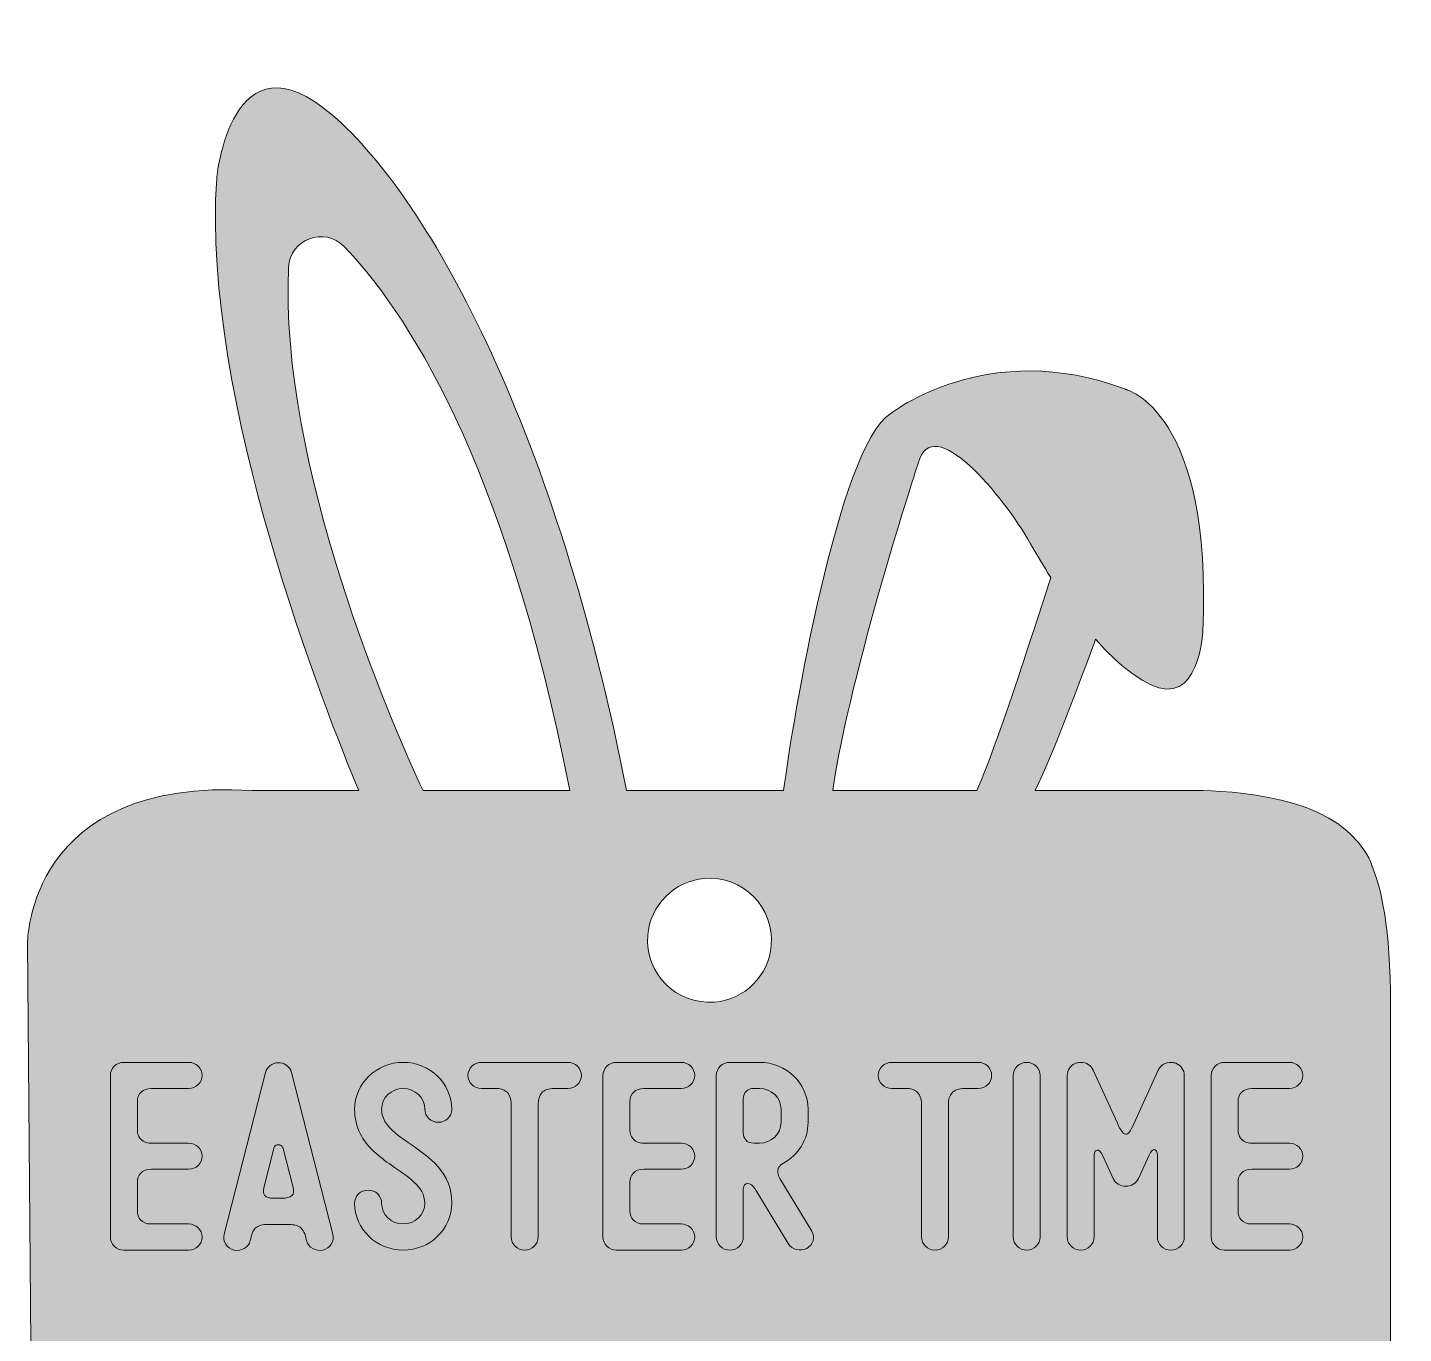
# Model space of a CAD drawing. Extents: x 275 to 738, y -947 to -37.
# Drawn here: x 275.5 to 737.6, y -475.2 to -36.6 of the extents above; entities that cross this region are included whole.
import ezdxf

# ---------------------------------------------------------------- set-up
doc = ezdxf.new("R2010")
doc.units = 0
doc.header["$MEASUREMENT"] = 0
doc.layers.add('Layer 1', color=7, linetype='Continuous', lineweight=0)

# ---------------------------------------------------------------- blocks, each defined once
blk = doc.blocks.new('Block_2')
at = {"layer": 'Layer 1', "true_color": 0xffdab2, "transparency": 33554687}
h = blk.add_hatch(color=41, dxfattribs=at)
h.dxf.hatch_style = 2
edge = h.paths.add_edge_path()
edge.add_spline(control_points=[(574.59, -182.87), (579.31, -165.17), (602.91, -193.49), (612.34, -210), (614.38, -213.56), (616.63, -217.4), (619.09, -221.31), (619.09, -221.31), (619.09, -221.32), (619.09, -221.32), (618.24, -224), (601.55, -276.75), (594.28, -292.9), (594.28, -292.9), (545.89, -292.9), (545.89, -292.9), (551.88, -252.12), (574.59, -182.87), (574.59, -182.87)], knot_values=[0, 0, 0, 0, 1, 1, 1, 2, 2, 2, 3, 3, 3, 4, 4, 4, 5, 5, 5, 6, 6, 6, 6], degree=3, periodic=0)
edge = h.paths.add_edge_path()
edge.add_spline(control_points=[(525.26, -344.87), (524.46, -354.96), (516.28, -363.14), (506.19, -363.94), (493.36, -364.94), (482.73, -354.32), (483.75, -341.49), (484.54, -331.39), (492.71, -323.22), (502.81, -322.41), (515.65, -321.41), (526.28, -332.04), (525.26, -344.87)], knot_values=[0, 0, 0, 0, 1, 1, 1, 2, 2, 2, 3, 3, 3, 4, 4, 4, 4], degree=3, periodic=0)
edge = h.paths.add_edge_path()
edge.add_spline(control_points=[(408.3, -292.9), (397.8, -270.34), (359.93, -183.87), (363.15, -117.12), (363.6, -107.65), (375.19, -103.33), (381.78, -110.15), (401.71, -130.81), (435.61, -180.65), (457.59, -292.9), (457.59, -292.9), (408.3, -292.9), (408.3, -292.9)], knot_values=[0, 0, 0, 0, 1, 1, 1, 2, 2, 2, 3, 3, 3, 4, 4, 4, 4], degree=3, periodic=0)
edge = h.paths.add_edge_path()
edge.add_spline(control_points=[(733.23, -866.54), (733.23, -866.54), (733.23, -364.97), (733.23, -364.97), (733.23, -338.87), (729.99, -325.34), (727.11, -318.46), (727.11, -318.45), (727.1, -318.44), (727.1, -318.43), (724.5, -310.26), (715.91, -304.31), (715.91, -304.31), (715.91, -304.31), (715.91, -304.33), (715.91, -304.33), (698.84, -291.69), (664.68, -292.9), (664.68, -292.9), (664.68, -292.9), (613.83, -292.9), (613.83, -292.9), (619.1, -282.9), (632.07, -247.76), (634.17, -242.06), (639.8, -248.49), (645.95, -253.94), (652.46, -257.2), (668.97, -265.45), (670.16, -239.5), (670.16, -239.5), (673.69, -165.17), (644.2, -158.1), (644.2, -158.1), (598.19, -140.4), (565.15, -166.36), (565.15, -166.36), (547.81, -177.57), (532.29, -269.86), (529.4, -292.9), (529.4, -292.9), (476.65, -292.9), (476.65, -292.9), (453.52, -174.47), (411.61, -95.11), (377.92, -66.07), (343.7, -36.57), (338.98, -87.31), (338.98, -87.31), (333.83, -161.64), (376.08, -267.58), (386.74, -292.9), (386.74, -292.9), (350.82, -292.9), (350.82, -292.9), (275.46, -288.15), (275.46, -343.9), (275.46, -343.9), (275.46, -343.9), (279.8, -869.01), (279.8, -869.01), (276.69, -913.61), (290.94, -927.86), (290.94, -927.86), (312.01, -947.07), (343.6, -942.73), (343.6, -942.73), (343.6, -942.73), (671.29, -942.73), (671.29, -942.73), (697.3, -942.73), (714.03, -929.1), (714.03, -929.1), (737.56, -916.71), (733.23, -866.54), (733.23, -866.54)], knot_values=[0, 0, 0, 0, 1, 1, 1, 2, 2, 2, 3, 3, 3, 4, 4, 4, 5, 5, 5, 6, 6, 6, 7, 7, 7, 8, 8, 8, 9, 9, 9, 10, 10, 10, 11, 11, 11, 12, 12, 12, 13, 13, 13, 14, 14, 14, 15, 15, 15, 16, 16, 16, 17, 17, 17, 18, 18, 18, 19, 19, 19, 20, 20, 20, 21, 21, 21, 22, 22, 22, 23, 23, 23, 24, 24, 24, 25, 25, 25, 25], degree=3, periodic=0)
at = {"layer": 'Layer 1'}
for points, knots in [([(733.23, -866.54), (733.23, -866.54), (733.23, -364.97), (733.23, -364.97), (733.23, -338.87), (729.99, -325.34), (727.11, -318.46), (727.11, -318.45), (727.1, -318.44), (727.1, -318.43), (724.5, -310.26), (715.91, -304.31), (715.91, -304.31), (715.91, -304.31), (715.91, -304.33), (715.91, -304.33), (698.84, -291.69), (664.68, -292.9), (664.68, -292.9), (664.68, -292.9), (613.83, -292.9), (613.83, -292.9), (619.1, -282.9), (632.07, -247.76), (634.17, -242.06), (639.8, -248.49), (645.95, -253.94), (652.46, -257.2), (668.97, -265.45), (670.16, -239.5), (670.16, -239.5), (673.69, -165.17), (644.2, -158.1), (644.2, -158.1), (598.19, -140.4), (565.15, -166.36), (565.15, -166.36), (547.81, -177.57), (532.29, -269.86), (529.4, -292.9), (529.4, -292.9), (476.65, -292.9), (476.65, -292.9), (453.52, -174.47), (411.61, -95.11), (377.92, -66.07), (343.7, -36.57), (338.98, -87.31), (338.98, -87.31), (333.83, -161.64), (376.08, -267.58), (386.74, -292.9), (386.74, -292.9), (350.82, -292.9), (350.82, -292.9), (275.46, -288.15), (275.46, -343.9), (275.46, -343.9), (275.46, -343.9), (279.8, -869.01), (279.8, -869.01), (276.69, -913.61), (290.94, -927.86), (290.94, -927.86), (312.01, -947.07), (343.6, -942.73), (343.6, -942.73), (343.6, -942.73), (671.29, -942.73), (671.29, -942.73), (697.3, -942.73), (714.03, -929.1), (714.03, -929.1), (737.56, -916.71), (733.23, -866.54), (733.23, -866.54)], [0, 0, 0, 0, 1, 1, 1, 2, 2, 2, 3, 3, 3, 4, 4, 4, 5, 5, 5, 6, 6, 6, 7, 7, 7, 8, 8, 8, 9, 9, 9, 10, 10, 10, 11, 11, 11, 12, 12, 12, 13, 13, 13, 14, 14, 14, 15, 15, 15, 16, 16, 16, 17, 17, 17, 18, 18, 18, 19, 19, 19, 20, 20, 20, 21, 21, 21, 22, 22, 22, 23, 23, 23, 24, 24, 24, 25, 25, 25, 25]), ([(408.3, -292.9), (397.8, -270.34), (359.93, -183.87), (363.15, -117.12), (363.6, -107.65), (375.19, -103.33), (381.78, -110.15), (401.71, -130.81), (435.61, -180.65), (457.59, -292.9), (457.59, -292.9), (408.3, -292.9), (408.3, -292.9)], [0, 0, 0, 0, 1, 1, 1, 2, 2, 2, 3, 3, 3, 4, 4, 4, 4]), ([(574.59, -182.87), (579.31, -165.17), (602.91, -193.49), (612.34, -210), (614.38, -213.56), (616.63, -217.4), (619.09, -221.31), (619.09, -221.31), (619.09, -221.32), (619.09, -221.32), (618.24, -224), (601.55, -276.75), (594.28, -292.9), (594.28, -292.9), (545.89, -292.9), (545.89, -292.9), (551.88, -252.12), (574.59, -182.87), (574.59, -182.87)], [0, 0, 0, 0, 1, 1, 1, 2, 2, 2, 3, 3, 3, 4, 4, 4, 5, 5, 5, 6, 6, 6, 6]), ([(525.26, -344.87), (524.46, -354.96), (516.28, -363.14), (506.19, -363.94), (493.36, -364.94), (482.73, -354.32), (483.75, -341.49), (484.54, -331.39), (492.71, -323.22), (502.81, -322.41), (515.65, -321.41), (526.28, -332.04), (525.26, -344.87)], [0, 0, 0, 0, 1, 1, 1, 2, 2, 2, 3, 3, 3, 4, 4, 4, 4])]:
    blk.add_open_spline(points, degree=3, knots=knots, dxfattribs=at)
blk = doc.blocks.new('Block_1')
at = {"layer": 'Layer 1'}
blk.add_blockref('Block_2', (0, 0), dxfattribs=at)
blk = doc.blocks.new('Block_3')
at = {"layer": 'Layer 1', "true_color": 0x542400, "transparency": 33554687}
h = blk.add_hatch(color=38, dxfattribs=at)
h.dxf.hatch_style = 2
edge = h.paths.add_edge_path()
edge.add_spline(control_points=[(307.8, -384.18), (307.8, -384.18), (329.56, -384.18), (329.56, -384.18), (332.07, -384.18), (334.09, -386.14), (334.09, -388.56), (334.09, -390.98), (332.07, -392.94), (329.56, -392.94), (329.56, -392.94), (316.96, -392.94), (316.96, -392.94), (315.55, -392.94), (314.39, -393.38), (313.59, -394.15), (312.79, -394.91), (312.34, -396.01), (312.34, -397.32), (312.34, -397.32), (312.34, -406.95), (312.34, -406.95), (312.34, -408.01), (312.63, -408.93), (313.17, -409.65), (313.95, -410.71), (315.25, -411.32), (316.87, -411.32), (316.87, -411.32), (329.56, -411.32), (329.56, -411.32), (332.07, -411.32), (334.09, -413.28), (334.09, -415.7), (334.09, -418.12), (332.07, -420.08), (329.56, -420.08), (329.56, -420.08), (316.96, -420.08), (316.96, -420.08), (315.44, -420.08), (314.21, -420.59), (313.41, -421.46), (312.72, -422.2), (312.34, -423.2), (312.34, -424.37), (312.34, -424.37), (312.34, -434), (312.34, -434), (312.34, -435.26), (312.73, -436.32), (313.41, -437.09), (314.2, -437.97), (315.37, -438.47), (316.78, -438.47), (316.78, -438.47), (329.56, -438.47), (329.56, -438.47), (332.07, -438.47), (334.09, -440.43), (334.09, -442.84), (334.09, -445.26), (332.07, -447.22), (329.56, -447.22), (329.56, -447.22), (307.8, -447.22), (307.8, -447.22), (305.3, -447.22), (303.27, -445.26), (303.27, -442.84), (303.27, -442.84), (303.27, -388.56), (303.27, -388.56), (303.27, -386.14), (305.3, -384.18), (307.8, -384.18)], knot_values=[0, 0, 0, 0, 1, 1, 1, 2, 2, 2, 3, 3, 3, 4, 4, 4, 5, 5, 5, 6, 6, 6, 7, 7, 7, 8, 8, 8, 9, 9, 9, 10, 10, 10, 11, 11, 11, 12, 12, 12, 13, 13, 13, 14, 14, 14, 15, 15, 15, 16, 16, 16, 17, 17, 17, 18, 18, 18, 19, 19, 19, 20, 20, 20, 21, 21, 21, 22, 22, 22, 23, 23, 23, 24, 24, 24, 25, 25, 25, 25], degree=3, periodic=0)
h = blk.add_hatch(color=38, dxfattribs=at)
h.dxf.hatch_style = 2
edge = h.paths.add_edge_path()
edge.add_spline(control_points=[(359.73, -411.83), (359.03, -411.83), (358.42, -412.27), (358.21, -412.91), (358.19, -412.99), (358.17, -413.07), (358.15, -413.14), (358.15, -413.14), (354.79, -426.34), (354.79, -426.34), (354.52, -427.48), (354.62, -428.29), (355.06, -428.84), (355.62, -429.56), (356.74, -429.83), (358.32, -429.83), (358.32, -429.83), (361.01, -429.83), (361.01, -429.83), (362.44, -429.83), (363.62, -429.58), (364.28, -428.92), (364.85, -428.35), (365.03, -427.46), (364.62, -426.16), (364.62, -426.16), (361.3, -413.14), (361.3, -413.14), (361.28, -413.09), (361.26, -413), (361.25, -412.93), (361.05, -412.28), (360.43, -411.83), (359.73, -411.83)], knot_values=[0, 0, 0, 0, 1, 1, 1, 2, 2, 2, 3, 3, 3, 4, 4, 4, 5, 5, 5, 6, 6, 6, 7, 7, 7, 8, 8, 8, 9, 9, 9, 10, 10, 10, 11, 11, 11, 11], degree=3, periodic=0)
edge = h.paths.add_edge_path()
edge.add_spline(control_points=[(359.61, -384.31), (360.53, -384.3), (361.43, -384.56), (362.19, -385.04), (363.13, -385.63), (363.85, -386.53), (364.13, -387.62), (364.13, -387.62), (364.13, -387.63), (364.13, -387.63), (364.13, -387.63), (377.98, -441.94), (377.98, -441.94), (378.58, -444.28), (377.09, -446.65), (374.66, -447.22), (372.23, -447.8), (369.77, -446.36), (369.17, -444.02), (368.69, -441.74), (368, -440.38), (366.97, -439.59), (365.94, -438.81), (364.57, -438.59), (362.74, -438.59), (362.74, -438.59), (356.52, -438.59), (356.52, -438.59), (354.33, -438.59), (352.97, -438.98), (352.07, -439.79), (351.08, -440.69), (350.65, -442.09), (350.28, -444.02), (349.68, -446.36), (347.23, -447.8), (344.8, -447.22), (342.37, -446.65), (340.88, -444.28), (341.48, -441.94), (341.48, -441.94), (355.33, -387.63), (355.33, -387.63), (355.33, -387.63), (355.33, -387.62), (355.33, -387.62), (355.58, -386.71), (356.13, -385.91), (356.86, -385.32), (357.62, -384.71), (358.58, -384.33), (359.61, -384.31)], knot_values=[0, 0, 0, 0, 1, 1, 1, 2, 2, 2, 3, 3, 3, 4, 4, 4, 5, 5, 5, 6, 6, 6, 7, 7, 7, 8, 8, 8, 9, 9, 9, 10, 10, 10, 11, 11, 11, 12, 12, 12, 13, 13, 13, 14, 14, 14, 15, 15, 15, 16, 16, 16, 17, 17, 17, 17], degree=3, periodic=0)
h = blk.add_hatch(color=38, dxfattribs=at)
h.dxf.hatch_style = 2
edge = h.paths.add_edge_path()
edge.add_spline(control_points=[(401.63, -384.18), (410.64, -384.18), (417.95, -391.24), (417.95, -399.94), (417.95, -402.36), (415.92, -404.32), (413.41, -404.32), (410.91, -404.32), (408.88, -402.36), (408.88, -399.94), (408.88, -396.07), (405.63, -392.94), (401.63, -392.94), (397.62, -392.94), (394.38, -396.07), (394.38, -399.94), (394.38, -401.66), (394.91, -403.16), (395.82, -404.53), (397.43, -406.94), (400.21, -408.96), (403.26, -411.07), (406.75, -413.47), (410.6, -416.01), (413.48, -419.4), (416.12, -422.51), (417.95, -426.34), (417.95, -431.46), (417.95, -440.17), (410.64, -447.22), (401.63, -447.22), (392.62, -447.22), (385.31, -440.17), (385.31, -431.46), (385.31, -429.04), (387.34, -427.08), (389.84, -427.08), (392.35, -427.08), (394.38, -429.04), (394.38, -431.46), (394.38, -435.33), (397.62, -438.47), (401.63, -438.47), (405.63, -438.47), (408.88, -435.33), (408.88, -431.46), (408.88, -428.59), (407.38, -426.33), (405.14, -424.26), (403.08, -422.37), (400.4, -420.64), (397.68, -418.74), (393.61, -415.9), (389.45, -412.7), (387.14, -408.04), (386, -405.74), (385.31, -403.08), (385.31, -399.94), (385.31, -391.24), (392.62, -384.18), (401.63, -384.18)], knot_values=[0, 0, 0, 0, 1, 1, 1, 2, 2, 2, 3, 3, 3, 4, 4, 4, 5, 5, 5, 6, 6, 6, 7, 7, 7, 8, 8, 8, 9, 9, 9, 10, 10, 10, 11, 11, 11, 12, 12, 12, 13, 13, 13, 14, 14, 14, 15, 15, 15, 16, 16, 16, 17, 17, 17, 18, 18, 18, 19, 19, 19, 20, 20, 20, 20], degree=3, periodic=0)
h = blk.add_hatch(color=38, dxfattribs=at)
h.dxf.hatch_style = 2
edge = h.paths.add_edge_path()
edge.add_spline(control_points=[(427.92, -384.18), (427.92, -384.18), (442.42, -384.18), (442.42, -384.18), (442.42, -384.18), (456.93, -384.18), (456.93, -384.18), (459.43, -384.18), (461.46, -386.14), (461.46, -388.56), (461.46, -390.98), (459.43, -392.94), (456.93, -392.94), (456.93, -392.94), (452.35, -392.94), (452.35, -392.94), (450.41, -392.94), (448.99, -393.45), (448.09, -394.48), (447.33, -395.34), (446.95, -396.57), (446.95, -398.15), (446.95, -398.15), (446.95, -442.84), (446.95, -442.84), (446.95, -445.26), (444.93, -447.22), (442.42, -447.22), (439.92, -447.22), (437.89, -445.26), (437.89, -442.84), (437.89, -442.84), (437.89, -398.34), (437.89, -398.34), (437.89, -396.3), (437.32, -394.86), (436.23, -393.98), (435.37, -393.28), (434.17, -392.94), (432.67, -392.94), (432.67, -392.94), (427.92, -392.94), (427.92, -392.94), (425.41, -392.94), (423.38, -390.98), (423.38, -388.56), (423.38, -386.14), (425.41, -384.18), (427.92, -384.18)], knot_values=[0, 0, 0, 0, 1, 1, 1, 2, 2, 2, 3, 3, 3, 4, 4, 4, 5, 5, 5, 6, 6, 6, 7, 7, 7, 8, 8, 8, 9, 9, 9, 10, 10, 10, 11, 11, 11, 12, 12, 12, 13, 13, 13, 14, 14, 14, 15, 15, 15, 16, 16, 16, 16], degree=3, periodic=0)
h = blk.add_hatch(color=38, dxfattribs=at)
h.dxf.hatch_style = 2
edge = h.paths.add_edge_path()
edge.add_spline(control_points=[(473.24, -384.18), (473.24, -384.18), (495, -384.18), (495, -384.18), (497.5, -384.18), (499.53, -386.14), (499.53, -388.56), (499.53, -390.98), (497.5, -392.94), (495, -392.94), (495, -392.94), (482.4, -392.94), (482.4, -392.94), (480.99, -392.94), (479.83, -393.38), (479.03, -394.15), (478.23, -394.91), (477.78, -396.01), (477.78, -397.32), (477.78, -397.32), (477.78, -406.95), (477.78, -406.95), (477.78, -408.01), (478.07, -408.93), (478.61, -409.65), (479.39, -410.71), (480.69, -411.32), (482.31, -411.32), (482.31, -411.32), (495, -411.32), (495, -411.32), (497.5, -411.32), (499.53, -413.28), (499.53, -415.7), (499.53, -418.12), (497.5, -420.08), (495, -420.08), (495, -420.08), (482.4, -420.08), (482.4, -420.08), (480.88, -420.08), (479.65, -420.59), (478.84, -421.46), (478.16, -422.2), (477.78, -423.2), (477.78, -424.37), (477.78, -424.37), (477.78, -434), (477.78, -434), (477.78, -435.26), (478.17, -436.32), (478.85, -437.09), (479.64, -437.97), (480.81, -438.47), (482.22, -438.47), (482.22, -438.47), (495, -438.47), (495, -438.47), (497.5, -438.47), (499.53, -440.43), (499.53, -442.84), (499.53, -445.26), (497.5, -447.22), (495, -447.22), (495, -447.22), (473.24, -447.22), (473.24, -447.22), (470.74, -447.22), (468.71, -445.26), (468.71, -442.84), (468.71, -442.84), (468.71, -388.56), (468.71, -388.56), (468.71, -386.14), (470.74, -384.18), (473.24, -384.18)], knot_values=[0, 0, 0, 0, 1, 1, 1, 2, 2, 2, 3, 3, 3, 4, 4, 4, 5, 5, 5, 6, 6, 6, 7, 7, 7, 8, 8, 8, 9, 9, 9, 10, 10, 10, 11, 11, 11, 12, 12, 12, 13, 13, 13, 14, 14, 14, 15, 15, 15, 16, 16, 16, 17, 17, 17, 18, 18, 18, 19, 19, 19, 20, 20, 20, 21, 21, 21, 22, 22, 22, 23, 23, 23, 24, 24, 24, 25, 25, 25, 25], degree=3, periodic=0)
h = blk.add_hatch(color=38, dxfattribs=at)
h.dxf.hatch_style = 2
edge = h.paths.add_edge_path()
edge.add_spline(control_points=[(519.47, -392.94), (518.31, -392.94), (517.38, -393.29), (516.76, -393.93), (516.17, -394.53), (515.85, -395.4), (515.85, -396.48), (515.85, -396.48), (515.85, -407.81), (515.85, -407.81), (515.85, -408.82), (516.14, -409.65), (516.67, -410.24), (517.29, -410.94), (518.25, -411.32), (519.48, -411.32), (519.48, -411.32), (521.29, -411.32), (521.29, -411.32), (525.29, -411.32), (528.54, -408.19), (528.54, -404.32), (528.54, -404.32), (528.54, -399.94), (528.54, -399.94), (528.54, -396.07), (525.29, -392.94), (521.29, -392.94), (521.29, -392.94), (519.47, -392.94), (519.47, -392.94)], knot_values=[0, 0, 0, 0, 1, 1, 1, 2, 2, 2, 3, 3, 3, 4, 4, 4, 5, 5, 5, 6, 6, 6, 7, 7, 7, 8, 8, 8, 9, 9, 9, 10, 10, 10, 10], degree=3, periodic=0)
edge = h.paths.add_edge_path()
edge.add_spline(control_points=[(511.32, -384.18), (511.32, -384.18), (521.29, -384.18), (521.29, -384.18), (530.3, -384.18), (537.61, -391.24), (537.61, -399.94), (537.61, -399.94), (537.61, -404.32), (537.61, -404.32), (537.6, -410.09), (534.35, -415.29), (529.31, -418.04), (528.07, -418.81), (527.53, -419.62), (527.41, -420.45), (527.28, -421.35), (527.63, -422.28), (528.11, -423.23), (528.11, -423.23), (538.83, -440.83), (538.83, -440.83), (540.07, -442.88), (539.32, -445.48), (537.15, -446.65), (534.98, -447.82), (532.21, -447.11), (530.96, -445.07), (530.96, -445.07), (519.71, -426.59), (519.71, -426.59), (518.99, -425.42), (518.13, -424.88), (517.4, -424.84), (516.53, -424.79), (515.85, -425.49), (515.85, -426.72), (515.85, -426.72), (515.85, -442.84), (515.85, -442.84), (515.85, -445.26), (513.82, -447.22), (511.32, -447.22), (508.81, -447.22), (506.78, -445.26), (506.78, -442.84), (506.78, -442.84), (506.78, -388.56), (506.78, -388.56), (506.78, -386.14), (508.81, -384.18), (511.32, -384.18)], knot_values=[0, 0, 0, 0, 1, 1, 1, 2, 2, 2, 3, 3, 3, 4, 4, 4, 5, 5, 5, 6, 6, 6, 7, 7, 7, 8, 8, 8, 9, 9, 9, 10, 10, 10, 11, 11, 11, 12, 12, 12, 13, 13, 13, 14, 14, 14, 15, 15, 15, 16, 16, 16, 17, 17, 17, 17], degree=3, periodic=0)
h = blk.add_hatch(color=38, dxfattribs=at)
h.dxf.hatch_style = 2
edge = h.paths.add_edge_path()
edge.add_spline(control_points=[(565.71, -384.18), (565.71, -384.18), (580.21, -384.18), (580.21, -384.18), (580.21, -384.18), (594.72, -384.18), (594.72, -384.18), (597.22, -384.18), (599.25, -386.14), (599.25, -388.56), (599.25, -390.98), (597.22, -392.94), (594.72, -392.94), (594.72, -392.94), (590.14, -392.94), (590.14, -392.94), (588.2, -392.94), (586.78, -393.45), (585.88, -394.48), (585.12, -395.34), (584.74, -396.57), (584.74, -398.15), (584.74, -398.15), (584.74, -442.84), (584.74, -442.84), (584.74, -445.26), (582.72, -447.22), (580.21, -447.22), (577.71, -447.22), (575.68, -445.26), (575.68, -442.84), (575.68, -442.84), (575.68, -398.34), (575.68, -398.34), (575.68, -396.3), (575.11, -394.86), (574.02, -393.98), (573.16, -393.28), (571.96, -392.94), (570.46, -392.94), (570.46, -392.94), (565.71, -392.94), (565.71, -392.94), (563.2, -392.94), (561.17, -390.98), (561.17, -388.56), (561.17, -386.14), (563.2, -384.18), (565.71, -384.18)], knot_values=[0, 0, 0, 0, 1, 1, 1, 2, 2, 2, 3, 3, 3, 4, 4, 4, 5, 5, 5, 6, 6, 6, 7, 7, 7, 8, 8, 8, 9, 9, 9, 10, 10, 10, 11, 11, 11, 12, 12, 12, 13, 13, 13, 14, 14, 14, 15, 15, 15, 16, 16, 16, 16], degree=3, periodic=0)
h = blk.add_hatch(color=38, dxfattribs=at)
h.dxf.hatch_style = 2
edge = h.paths.add_edge_path()
edge.add_spline(control_points=[(611.03, -384.18), (613.53, -384.18), (615.56, -386.14), (615.56, -388.56), (615.56, -388.56), (615.56, -442.84), (615.56, -442.84), (615.56, -445.26), (613.53, -447.22), (611.03, -447.22), (608.53, -447.22), (606.5, -445.26), (606.5, -442.84), (606.5, -442.84), (606.5, -388.56), (606.5, -388.56), (606.5, -386.14), (608.53, -384.18), (611.03, -384.18)], knot_values=[0, 0, 0, 0, 1, 1, 1, 2, 2, 2, 3, 3, 3, 4, 4, 4, 5, 5, 5, 6, 6, 6, 6], degree=3, periodic=0)
h = blk.add_hatch(color=38, dxfattribs=at)
h.dxf.hatch_style = 2
edge = h.paths.add_edge_path()
edge.add_spline(control_points=[(629.19, -384.17), (630.99, -384.16), (632.64, -385.19), (633.37, -386.79), (633.37, -386.79), (641.5, -404.62), (641.5, -404.62), (642.53, -406.98), (643.38, -408.21), (644.2, -408.34), (645.11, -408.49), (645.98, -407.29), (647.02, -404.78), (647.02, -404.78), (655.23, -386.79), (655.23, -386.79), (655.98, -385.13), (657.71, -384.1), (659.57, -384.18), (660.1, -384.21), (660.63, -384.32), (661.11, -384.5), (662.81, -385.15), (663.96, -386.75), (663.96, -388.56), (663.96, -388.56), (663.96, -442.84), (663.96, -442.84), (663.96, -445.26), (661.93, -447.22), (659.43, -447.22), (656.93, -447.22), (654.9, -445.26), (654.9, -442.84), (654.9, -442.84), (654.9, -415.39), (654.9, -415.39), (654.95, -414.22), (654.51, -413.53), (653.93, -413.48), (653.36, -413.43), (652.65, -414), (652.12, -415.33), (652.12, -415.33), (648.54, -423.17), (648.54, -423.17), (647.78, -424.84), (646.07, -425.82), (644.3, -425.78), (642.52, -425.82), (640.81, -424.84), (640.05, -423.17), (640.05, -423.17), (636.46, -415.3), (636.46, -415.3), (635.98, -414.17), (635.27, -413.61), (634.69, -413.63), (634.13, -413.64), (633.7, -414.19), (633.7, -415.27), (633.7, -415.27), (633.7, -442.84), (633.7, -442.84), (633.7, -445.26), (631.67, -447.22), (629.16, -447.22), (626.66, -447.22), (624.63, -445.26), (624.63, -442.84), (624.63, -442.84), (624.63, -388.56), (624.63, -388.56), (624.63, -386.75), (625.78, -385.15), (627.48, -384.5), (627.97, -384.32), (628.49, -384.21), (629.02, -384.18), (629.08, -384.18), (629.14, -384.17), (629.19, -384.17)], knot_values=[0, 0, 0, 0, 1, 1, 1, 2, 2, 2, 3, 3, 3, 4, 4, 4, 5, 5, 5, 6, 6, 6, 7, 7, 7, 8, 8, 8, 9, 9, 9, 10, 10, 10, 11, 11, 11, 12, 12, 12, 13, 13, 13, 14, 14, 14, 15, 15, 15, 16, 16, 16, 17, 17, 17, 18, 18, 18, 19, 19, 19, 20, 20, 20, 21, 21, 21, 22, 22, 22, 23, 23, 23, 24, 24, 24, 25, 25, 25, 26, 26, 26, 27, 27, 27, 27], degree=3, periodic=0)
h = blk.add_hatch(color=38, dxfattribs=at)
h.dxf.hatch_style = 2
edge = h.paths.add_edge_path()
edge.add_spline(control_points=[(677.48, -384.18), (677.48, -384.18), (699.24, -384.18), (699.24, -384.18), (701.74, -384.18), (703.77, -386.14), (703.77, -388.56), (703.77, -390.98), (701.74, -392.94), (699.24, -392.94), (699.24, -392.94), (686.64, -392.94), (686.64, -392.94), (685.23, -392.94), (684.07, -393.38), (683.26, -394.15), (682.46, -394.91), (682.01, -396.01), (682.01, -397.32), (682.01, -397.32), (682.01, -406.95), (682.01, -406.95), (682.01, -408.01), (682.31, -408.93), (682.84, -409.65), (683.63, -410.71), (684.93, -411.32), (686.55, -411.32), (686.55, -411.32), (699.24, -411.32), (699.24, -411.32), (701.74, -411.32), (703.77, -413.28), (703.77, -415.7), (703.77, -418.12), (701.74, -420.08), (699.24, -420.08), (699.24, -420.08), (686.64, -420.08), (686.64, -420.08), (685.12, -420.08), (683.89, -420.59), (683.08, -421.46), (682.39, -422.2), (682.01, -423.2), (682.01, -424.37), (682.01, -424.37), (682.01, -434), (682.01, -434), (682.01, -435.26), (682.41, -436.32), (683.09, -437.09), (683.88, -437.97), (685.05, -438.47), (686.45, -438.47), (686.45, -438.47), (699.24, -438.47), (699.24, -438.47), (701.74, -438.47), (703.77, -440.43), (703.77, -442.84), (703.77, -445.26), (701.74, -447.22), (699.24, -447.22), (699.24, -447.22), (677.48, -447.22), (677.48, -447.22), (674.98, -447.22), (672.95, -445.26), (672.95, -442.84), (672.95, -442.84), (672.95, -388.56), (672.95, -388.56), (672.95, -386.14), (674.98, -384.18), (677.48, -384.18)], knot_values=[0, 0, 0, 0, 1, 1, 1, 2, 2, 2, 3, 3, 3, 4, 4, 4, 5, 5, 5, 6, 6, 6, 7, 7, 7, 8, 8, 8, 9, 9, 9, 10, 10, 10, 11, 11, 11, 12, 12, 12, 13, 13, 13, 14, 14, 14, 15, 15, 15, 16, 16, 16, 17, 17, 17, 18, 18, 18, 19, 19, 19, 20, 20, 20, 21, 21, 21, 22, 22, 22, 23, 23, 23, 24, 24, 24, 25, 25, 25, 25], degree=3, periodic=0)
at = {"layer": 'Layer 1'}
for points, knots in [([(307.8, -384.18), (307.8, -384.18), (329.56, -384.18), (329.56, -384.18), (332.07, -384.18), (334.09, -386.14), (334.09, -388.56), (334.09, -390.98), (332.07, -392.94), (329.56, -392.94), (329.56, -392.94), (316.96, -392.94), (316.96, -392.94), (315.55, -392.94), (314.39, -393.38), (313.59, -394.15), (312.79, -394.91), (312.34, -396.01), (312.34, -397.32), (312.34, -397.32), (312.34, -406.95), (312.34, -406.95), (312.34, -408.01), (312.63, -408.93), (313.17, -409.65), (313.95, -410.71), (315.25, -411.32), (316.87, -411.32), (316.87, -411.32), (329.56, -411.32), (329.56, -411.32), (332.07, -411.32), (334.09, -413.28), (334.09, -415.7), (334.09, -418.12), (332.07, -420.08), (329.56, -420.08), (329.56, -420.08), (316.96, -420.08), (316.96, -420.08), (315.44, -420.08), (314.21, -420.59), (313.41, -421.46), (312.72, -422.2), (312.34, -423.2), (312.34, -424.37), (312.34, -424.37), (312.34, -434), (312.34, -434), (312.34, -435.26), (312.73, -436.32), (313.41, -437.09), (314.2, -437.97), (315.37, -438.47), (316.78, -438.47), (316.78, -438.47), (329.56, -438.47), (329.56, -438.47), (332.07, -438.47), (334.09, -440.43), (334.09, -442.84), (334.09, -445.26), (332.07, -447.22), (329.56, -447.22), (329.56, -447.22), (307.8, -447.22), (307.8, -447.22), (305.3, -447.22), (303.27, -445.26), (303.27, -442.84), (303.27, -442.84), (303.27, -388.56), (303.27, -388.56), (303.27, -386.14), (305.3, -384.18), (307.8, -384.18)], [0, 0, 0, 0, 1, 1, 1, 2, 2, 2, 3, 3, 3, 4, 4, 4, 5, 5, 5, 6, 6, 6, 7, 7, 7, 8, 8, 8, 9, 9, 9, 10, 10, 10, 11, 11, 11, 12, 12, 12, 13, 13, 13, 14, 14, 14, 15, 15, 15, 16, 16, 16, 17, 17, 17, 18, 18, 18, 19, 19, 19, 20, 20, 20, 21, 21, 21, 22, 22, 22, 23, 23, 23, 24, 24, 24, 25, 25, 25, 25]), ([(359.61, -384.31), (360.53, -384.3), (361.43, -384.56), (362.19, -385.04), (363.13, -385.63), (363.85, -386.53), (364.13, -387.62), (364.13, -387.62), (364.13, -387.63), (364.13, -387.63), (364.13, -387.63), (377.98, -441.94), (377.98, -441.94), (378.58, -444.28), (377.09, -446.65), (374.66, -447.22), (372.23, -447.8), (369.77, -446.36), (369.17, -444.02), (368.69, -441.74), (368, -440.38), (366.97, -439.59), (365.94, -438.81), (364.57, -438.59), (362.74, -438.59), (362.74, -438.59), (356.52, -438.59), (356.52, -438.59), (354.33, -438.59), (352.97, -438.98), (352.07, -439.79), (351.08, -440.69), (350.65, -442.09), (350.28, -444.02), (349.68, -446.36), (347.23, -447.8), (344.8, -447.22), (342.37, -446.65), (340.88, -444.28), (341.48, -441.94), (341.48, -441.94), (355.33, -387.63), (355.33, -387.63), (355.33, -387.63), (355.33, -387.62), (355.33, -387.62), (355.58, -386.71), (356.13, -385.91), (356.86, -385.32), (357.62, -384.71), (358.58, -384.33), (359.61, -384.31)], [0, 0, 0, 0, 1, 1, 1, 2, 2, 2, 3, 3, 3, 4, 4, 4, 5, 5, 5, 6, 6, 6, 7, 7, 7, 8, 8, 8, 9, 9, 9, 10, 10, 10, 11, 11, 11, 12, 12, 12, 13, 13, 13, 14, 14, 14, 15, 15, 15, 16, 16, 16, 17, 17, 17, 17]), ([(401.63, -384.18), (410.64, -384.18), (417.95, -391.24), (417.95, -399.94), (417.95, -402.36), (415.92, -404.32), (413.41, -404.32), (410.91, -404.32), (408.88, -402.36), (408.88, -399.94), (408.88, -396.07), (405.63, -392.94), (401.63, -392.94), (397.62, -392.94), (394.38, -396.07), (394.38, -399.94), (394.38, -401.66), (394.91, -403.16), (395.82, -404.53), (397.43, -406.94), (400.21, -408.96), (403.26, -411.07), (406.75, -413.47), (410.6, -416.01), (413.48, -419.4), (416.12, -422.51), (417.95, -426.34), (417.95, -431.46), (417.95, -440.17), (410.64, -447.22), (401.63, -447.22), (392.62, -447.22), (385.31, -440.17), (385.31, -431.46), (385.31, -429.04), (387.34, -427.08), (389.84, -427.08), (392.35, -427.08), (394.38, -429.04), (394.38, -431.46), (394.38, -435.33), (397.62, -438.47), (401.63, -438.47), (405.63, -438.47), (408.88, -435.33), (408.88, -431.46), (408.88, -428.59), (407.38, -426.33), (405.14, -424.26), (403.08, -422.37), (400.4, -420.64), (397.68, -418.74), (393.61, -415.9), (389.45, -412.7), (387.14, -408.04), (386, -405.74), (385.31, -403.08), (385.31, -399.94), (385.31, -391.24), (392.62, -384.18), (401.63, -384.18)], [0, 0, 0, 0, 1, 1, 1, 2, 2, 2, 3, 3, 3, 4, 4, 4, 5, 5, 5, 6, 6, 6, 7, 7, 7, 8, 8, 8, 9, 9, 9, 10, 10, 10, 11, 11, 11, 12, 12, 12, 13, 13, 13, 14, 14, 14, 15, 15, 15, 16, 16, 16, 17, 17, 17, 18, 18, 18, 19, 19, 19, 20, 20, 20, 20]), ([(427.92, -384.18), (427.92, -384.18), (442.42, -384.18), (442.42, -384.18), (442.42, -384.18), (456.93, -384.18), (456.93, -384.18), (459.43, -384.18), (461.46, -386.14), (461.46, -388.56), (461.46, -390.98), (459.43, -392.94), (456.93, -392.94), (456.93, -392.94), (452.35, -392.94), (452.35, -392.94), (450.41, -392.94), (448.99, -393.45), (448.09, -394.48), (447.33, -395.34), (446.95, -396.57), (446.95, -398.15), (446.95, -398.15), (446.95, -442.84), (446.95, -442.84), (446.95, -445.26), (444.93, -447.22), (442.42, -447.22), (439.92, -447.22), (437.89, -445.26), (437.89, -442.84), (437.89, -442.84), (437.89, -398.34), (437.89, -398.34), (437.89, -396.3), (437.32, -394.86), (436.23, -393.98), (435.37, -393.28), (434.17, -392.94), (432.67, -392.94), (432.67, -392.94), (427.92, -392.94), (427.92, -392.94), (425.41, -392.94), (423.38, -390.98), (423.38, -388.56), (423.38, -386.14), (425.41, -384.18), (427.92, -384.18)], [0, 0, 0, 0, 1, 1, 1, 2, 2, 2, 3, 3, 3, 4, 4, 4, 5, 5, 5, 6, 6, 6, 7, 7, 7, 8, 8, 8, 9, 9, 9, 10, 10, 10, 11, 11, 11, 12, 12, 12, 13, 13, 13, 14, 14, 14, 15, 15, 15, 16, 16, 16, 16]), ([(473.24, -384.18), (473.24, -384.18), (495, -384.18), (495, -384.18), (497.5, -384.18), (499.53, -386.14), (499.53, -388.56), (499.53, -390.98), (497.5, -392.94), (495, -392.94), (495, -392.94), (482.4, -392.94), (482.4, -392.94), (480.99, -392.94), (479.83, -393.38), (479.03, -394.15), (478.23, -394.91), (477.78, -396.01), (477.78, -397.32), (477.78, -397.32), (477.78, -406.95), (477.78, -406.95), (477.78, -408.01), (478.07, -408.93), (478.61, -409.65), (479.39, -410.71), (480.69, -411.32), (482.31, -411.32), (482.31, -411.32), (495, -411.32), (495, -411.32), (497.5, -411.32), (499.53, -413.28), (499.53, -415.7), (499.53, -418.12), (497.5, -420.08), (495, -420.08), (495, -420.08), (482.4, -420.08), (482.4, -420.08), (480.88, -420.08), (479.65, -420.59), (478.84, -421.46), (478.16, -422.2), (477.78, -423.2), (477.78, -424.37), (477.78, -424.37), (477.78, -434), (477.78, -434), (477.78, -435.26), (478.17, -436.32), (478.85, -437.09), (479.64, -437.97), (480.81, -438.47), (482.22, -438.47), (482.22, -438.47), (495, -438.47), (495, -438.47), (497.5, -438.47), (499.53, -440.43), (499.53, -442.84), (499.53, -445.26), (497.5, -447.22), (495, -447.22), (495, -447.22), (473.24, -447.22), (473.24, -447.22), (470.74, -447.22), (468.71, -445.26), (468.71, -442.84), (468.71, -442.84), (468.71, -388.56), (468.71, -388.56), (468.71, -386.14), (470.74, -384.18), (473.24, -384.18)], [0, 0, 0, 0, 1, 1, 1, 2, 2, 2, 3, 3, 3, 4, 4, 4, 5, 5, 5, 6, 6, 6, 7, 7, 7, 8, 8, 8, 9, 9, 9, 10, 10, 10, 11, 11, 11, 12, 12, 12, 13, 13, 13, 14, 14, 14, 15, 15, 15, 16, 16, 16, 17, 17, 17, 18, 18, 18, 19, 19, 19, 20, 20, 20, 21, 21, 21, 22, 22, 22, 23, 23, 23, 24, 24, 24, 25, 25, 25, 25]), ([(511.32, -384.18), (511.32, -384.18), (521.29, -384.18), (521.29, -384.18), (530.3, -384.18), (537.61, -391.24), (537.61, -399.94), (537.61, -399.94), (537.61, -404.32), (537.61, -404.32), (537.6, -410.09), (534.35, -415.29), (529.31, -418.04), (528.07, -418.81), (527.53, -419.62), (527.41, -420.45), (527.28, -421.35), (527.63, -422.28), (528.11, -423.23), (528.11, -423.23), (538.83, -440.83), (538.83, -440.83), (540.07, -442.88), (539.32, -445.48), (537.15, -446.65), (534.98, -447.82), (532.21, -447.11), (530.96, -445.07), (530.96, -445.07), (519.71, -426.59), (519.71, -426.59), (518.99, -425.42), (518.13, -424.88), (517.4, -424.84), (516.53, -424.79), (515.85, -425.49), (515.85, -426.72), (515.85, -426.72), (515.85, -442.84), (515.85, -442.84), (515.85, -445.26), (513.82, -447.22), (511.32, -447.22), (508.81, -447.22), (506.78, -445.26), (506.78, -442.84), (506.78, -442.84), (506.78, -388.56), (506.78, -388.56), (506.78, -386.14), (508.81, -384.18), (511.32, -384.18)], [0, 0, 0, 0, 1, 1, 1, 2, 2, 2, 3, 3, 3, 4, 4, 4, 5, 5, 5, 6, 6, 6, 7, 7, 7, 8, 8, 8, 9, 9, 9, 10, 10, 10, 11, 11, 11, 12, 12, 12, 13, 13, 13, 14, 14, 14, 15, 15, 15, 16, 16, 16, 17, 17, 17, 17]), ([(565.71, -384.18), (565.71, -384.18), (580.21, -384.18), (580.21, -384.18), (580.21, -384.18), (594.72, -384.18), (594.72, -384.18), (597.22, -384.18), (599.25, -386.14), (599.25, -388.56), (599.25, -390.98), (597.22, -392.94), (594.72, -392.94), (594.72, -392.94), (590.14, -392.94), (590.14, -392.94), (588.2, -392.94), (586.78, -393.45), (585.88, -394.48), (585.12, -395.34), (584.74, -396.57), (584.74, -398.15), (584.74, -398.15), (584.74, -442.84), (584.74, -442.84), (584.74, -445.26), (582.72, -447.22), (580.21, -447.22), (577.71, -447.22), (575.68, -445.26), (575.68, -442.84), (575.68, -442.84), (575.68, -398.34), (575.68, -398.34), (575.68, -396.3), (575.11, -394.86), (574.02, -393.98), (573.16, -393.28), (571.96, -392.94), (570.46, -392.94), (570.46, -392.94), (565.71, -392.94), (565.71, -392.94), (563.2, -392.94), (561.17, -390.98), (561.17, -388.56), (561.17, -386.14), (563.2, -384.18), (565.71, -384.18)], [0, 0, 0, 0, 1, 1, 1, 2, 2, 2, 3, 3, 3, 4, 4, 4, 5, 5, 5, 6, 6, 6, 7, 7, 7, 8, 8, 8, 9, 9, 9, 10, 10, 10, 11, 11, 11, 12, 12, 12, 13, 13, 13, 14, 14, 14, 15, 15, 15, 16, 16, 16, 16]), ([(611.03, -384.18), (613.53, -384.18), (615.56, -386.14), (615.56, -388.56), (615.56, -388.56), (615.56, -442.84), (615.56, -442.84), (615.56, -445.26), (613.53, -447.22), (611.03, -447.22), (608.53, -447.22), (606.5, -445.26), (606.5, -442.84), (606.5, -442.84), (606.5, -388.56), (606.5, -388.56), (606.5, -386.14), (608.53, -384.18), (611.03, -384.18)], [0, 0, 0, 0, 1, 1, 1, 2, 2, 2, 3, 3, 3, 4, 4, 4, 5, 5, 5, 6, 6, 6, 6]), ([(629.19, -384.17), (630.99, -384.16), (632.64, -385.19), (633.37, -386.79), (633.37, -386.79), (641.5, -404.62), (641.5, -404.62), (642.53, -406.98), (643.38, -408.21), (644.2, -408.34), (645.11, -408.49), (645.98, -407.29), (647.02, -404.78), (647.02, -404.78), (655.23, -386.79), (655.23, -386.79), (655.98, -385.13), (657.71, -384.1), (659.57, -384.18), (660.1, -384.21), (660.63, -384.32), (661.11, -384.5), (662.81, -385.15), (663.96, -386.75), (663.96, -388.56), (663.96, -388.56), (663.96, -442.84), (663.96, -442.84), (663.96, -445.26), (661.93, -447.22), (659.43, -447.22), (656.93, -447.22), (654.9, -445.26), (654.9, -442.84), (654.9, -442.84), (654.9, -415.39), (654.9, -415.39), (654.95, -414.22), (654.51, -413.53), (653.93, -413.48), (653.36, -413.43), (652.65, -414), (652.12, -415.33), (652.12, -415.33), (648.54, -423.17), (648.54, -423.17), (647.78, -424.84), (646.07, -425.82), (644.3, -425.78), (642.52, -425.82), (640.81, -424.84), (640.05, -423.17), (640.05, -423.17), (636.46, -415.3), (636.46, -415.3), (635.98, -414.17), (635.27, -413.61), (634.69, -413.63), (634.13, -413.64), (633.7, -414.19), (633.7, -415.27), (633.7, -415.27), (633.7, -442.84), (633.7, -442.84), (633.7, -445.26), (631.67, -447.22), (629.16, -447.22), (626.66, -447.22), (624.63, -445.26), (624.63, -442.84), (624.63, -442.84), (624.63, -388.56), (624.63, -388.56), (624.63, -386.75), (625.78, -385.15), (627.48, -384.5), (627.97, -384.32), (628.49, -384.21), (629.02, -384.18), (629.08, -384.18), (629.14, -384.17), (629.19, -384.17)], [0, 0, 0, 0, 1, 1, 1, 2, 2, 2, 3, 3, 3, 4, 4, 4, 5, 5, 5, 6, 6, 6, 7, 7, 7, 8, 8, 8, 9, 9, 9, 10, 10, 10, 11, 11, 11, 12, 12, 12, 13, 13, 13, 14, 14, 14, 15, 15, 15, 16, 16, 16, 17, 17, 17, 18, 18, 18, 19, 19, 19, 20, 20, 20, 21, 21, 21, 22, 22, 22, 23, 23, 23, 24, 24, 24, 25, 25, 25, 26, 26, 26, 27, 27, 27, 27]), ([(677.48, -384.18), (677.48, -384.18), (699.24, -384.18), (699.24, -384.18), (701.74, -384.18), (703.77, -386.14), (703.77, -388.56), (703.77, -390.98), (701.74, -392.94), (699.24, -392.94), (699.24, -392.94), (686.64, -392.94), (686.64, -392.94), (685.23, -392.94), (684.07, -393.38), (683.26, -394.15), (682.46, -394.91), (682.01, -396.01), (682.01, -397.32), (682.01, -397.32), (682.01, -406.95), (682.01, -406.95), (682.01, -408.01), (682.31, -408.93), (682.84, -409.65), (683.63, -410.71), (684.93, -411.32), (686.55, -411.32), (686.55, -411.32), (699.24, -411.32), (699.24, -411.32), (701.74, -411.32), (703.77, -413.28), (703.77, -415.7), (703.77, -418.12), (701.74, -420.08), (699.24, -420.08), (699.24, -420.08), (686.64, -420.08), (686.64, -420.08), (685.12, -420.08), (683.89, -420.59), (683.08, -421.46), (682.39, -422.2), (682.01, -423.2), (682.01, -424.37), (682.01, -424.37), (682.01, -434), (682.01, -434), (682.01, -435.26), (682.41, -436.32), (683.09, -437.09), (683.88, -437.97), (685.05, -438.47), (686.45, -438.47), (686.45, -438.47), (699.24, -438.47), (699.24, -438.47), (701.74, -438.47), (703.77, -440.43), (703.77, -442.84), (703.77, -445.26), (701.74, -447.22), (699.24, -447.22), (699.24, -447.22), (677.48, -447.22), (677.48, -447.22), (674.98, -447.22), (672.95, -445.26), (672.95, -442.84), (672.95, -442.84), (672.95, -388.56), (672.95, -388.56), (672.95, -386.14), (674.98, -384.18), (677.48, -384.18)], [0, 0, 0, 0, 1, 1, 1, 2, 2, 2, 3, 3, 3, 4, 4, 4, 5, 5, 5, 6, 6, 6, 7, 7, 7, 8, 8, 8, 9, 9, 9, 10, 10, 10, 11, 11, 11, 12, 12, 12, 13, 13, 13, 14, 14, 14, 15, 15, 15, 16, 16, 16, 17, 17, 17, 18, 18, 18, 19, 19, 19, 20, 20, 20, 21, 21, 21, 22, 22, 22, 23, 23, 23, 24, 24, 24, 25, 25, 25, 25]), ([(519.47, -392.94), (518.31, -392.94), (517.38, -393.29), (516.76, -393.93), (516.17, -394.53), (515.85, -395.4), (515.85, -396.48), (515.85, -396.48), (515.85, -407.81), (515.85, -407.81), (515.85, -408.82), (516.14, -409.65), (516.67, -410.24), (517.29, -410.94), (518.25, -411.32), (519.48, -411.32), (519.48, -411.32), (521.29, -411.32), (521.29, -411.32), (525.29, -411.32), (528.54, -408.19), (528.54, -404.32), (528.54, -404.32), (528.54, -399.94), (528.54, -399.94), (528.54, -396.07), (525.29, -392.94), (521.29, -392.94), (521.29, -392.94), (519.47, -392.94), (519.47, -392.94)], [0, 0, 0, 0, 1, 1, 1, 2, 2, 2, 3, 3, 3, 4, 4, 4, 5, 5, 5, 6, 6, 6, 7, 7, 7, 8, 8, 8, 9, 9, 9, 10, 10, 10, 10]), ([(359.73, -411.83), (359.03, -411.83), (358.42, -412.27), (358.21, -412.91), (358.19, -412.99), (358.17, -413.07), (358.15, -413.14), (358.15, -413.14), (354.79, -426.34), (354.79, -426.34), (354.52, -427.48), (354.62, -428.29), (355.06, -428.84), (355.62, -429.56), (356.74, -429.83), (358.32, -429.83), (358.32, -429.83), (361.01, -429.83), (361.01, -429.83), (362.44, -429.83), (363.62, -429.58), (364.28, -428.92), (364.85, -428.35), (365.03, -427.46), (364.62, -426.16), (364.62, -426.16), (361.3, -413.14), (361.3, -413.14), (361.28, -413.09), (361.26, -413), (361.25, -412.93), (361.05, -412.28), (360.43, -411.83), (359.73, -411.83)], [0, 0, 0, 0, 1, 1, 1, 2, 2, 2, 3, 3, 3, 4, 4, 4, 5, 5, 5, 6, 6, 6, 7, 7, 7, 8, 8, 8, 9, 9, 9, 10, 10, 10, 11, 11, 11, 11])]:
    blk.add_open_spline(points, degree=3, knots=knots, dxfattribs=at)
blk = doc.blocks.new('Block_0')
at = {"layer": 'Layer 1'}
for name in ['Block_1', 'Block_3']:
    blk.add_blockref(name, (0, 0), dxfattribs=at)

msp = doc.modelspace()

# ---------------------------------------------------------------- block references
at = {"layer": 'Layer 1'}
msp.add_blockref('Block_0', (0, 0), dxfattribs=at)

doc.saveas('drawing.dxf')
